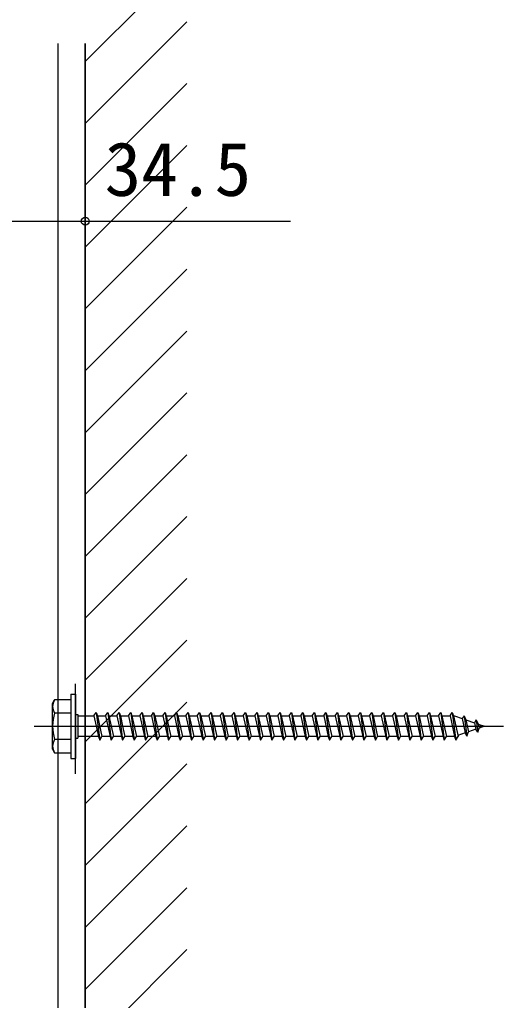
# Model space of a CAD drawing. Units: millimetres, scale not verified. Extents: x -700 to 700, y -1044 to 1037.
# Drawn here: x 385.2 to 490.5, y 367 to 580.6 of the extents above; entities that cross this region are included whole.
import ezdxf
from ezdxf.enums import TextEntityAlignment as Align

# ---------------------------------------------------------------- set-up
doc = ezdxf.new("R2010")
doc.units = ezdxf.units.MM
doc.header["$LTSCALE"] = 6
for name, color, linetype in [('0-4_YKK_12', 2, 'Continuous'), ('0-5_YKK_13', 4, 'Continuous'), ('0-6_YKK_D', 6, 'Continuous'), ('0-8_YSS_K', 3, 'Continuous')]:
    doc.layers.add(name, color=color, linetype=linetype)
doc.styles.add('ＭＳ ゴシック', font='')
doc.styles.get('ＭＳ ゴシック').set_extended_font_data('MS Gothic')

msp = doc.modelspace()

# ---------------------------------------------------------------- linework, layer by layer
at = {"layer": '0-4_YKK_12'}
for p, q in [((393.51, 575.396), (393.51, 279.225)), ((399.51, 279.225), (399.51, 575.396)), ((397.4, 416.385), (397.4, 435.956)), ((388.4, 426.729), (490.509, 426.729))]:
    msp.add_line(p, q, dxfattribs=at)
at = {"layer": '0-5_YKK_13'}
for p, q in [((396.4, 433.729), (396.4, 419.729)), ((396.4, 433.729), (397.4, 433.729)), ((397.4, 433.729), (397.4, 419.729)), ((392.4, 431.729), (392.833, 432.479)), ((392.4, 421.729), (392.4, 431.729)), ((396.4, 432.479), (392.831, 432.479)), ((396.4, 432.479), (396.4, 420.979)), ((396.4, 429.616), (392.847, 429.616)), ((397.4, 429.329), (397.9, 429.329)), ((397.4, 429.329), (397.9, 429.329)), ((397.9, 429.329), (397.9, 424.129)), ((397.9, 429.329), (397.9, 424.129)), ((401.9, 429.729), (402.65, 423.729)), ((403.9, 428.979), (404.4, 429.729)), ((404.4, 429.729), (405.15, 423.729)), ((404.4, 429.729), (404.65, 428.979)), ((406.9, 429.729), (407.65, 423.729)), ((409.4, 429.729), (410.15, 423.729)), ((411.9, 429.729), (412.65, 423.729)), ((414.4, 429.729), (415.15, 423.729)), ((416.9, 429.729), (417.65, 423.729)), ((419.4, 429.729), (420.15, 423.729)), ((421.9, 429.729), (422.65, 423.729)), ((424.4, 429.729), (425.15, 423.729)), ((426.9, 429.729), (427.65, 423.729)), ((429.4, 429.729), (430.15, 423.729)), ((431.9, 429.729), (432.65, 423.729)), ((434.4, 429.729), (435.15, 423.729)), ((436.9, 429.729), (437.65, 423.729)), ((439.4, 429.729), (440.15, 423.729)), ((441.9, 429.729), (442.65, 423.729)), ((444.4, 429.729), (445.15, 423.729)), ((446.9, 429.729), (447.65, 423.729)), ((449.4, 429.729), (450.15, 423.729)), ((451.9, 429.729), (452.65, 423.729)), ((454.4, 429.729), (455.15, 423.729)), ((456.9, 429.729), (457.65, 423.729)), ((459.4, 429.729), (460.15, 423.729)), ((461.9, 429.729), (462.65, 423.729)), ((464.4, 429.729), (465.15, 423.729)), ((466.9, 429.729), (467.65, 423.729)), ((469.4, 429.729), (470.15, 423.729)), ((471.9, 429.729), (472.65, 423.729)), ((474.4, 429.729), (475.15, 423.729)), ((476.9, 429.729), (477.65, 423.729)), ((479.4, 429.729), (480.15, 423.729)), ((397.9, 428.979), (401.4, 428.979)), ((402.15, 428.979), (403.15, 424.479)), ((402.15, 428.979), (403.9, 428.979)), ((403.9, 428.979), (404.9, 424.479)), ((404.65, 428.979), (405.65, 424.479)), ((404.65, 428.979), (406.4, 428.979)), ((407.15, 428.979), (407.65, 428.979)), ((407.15, 428.979), (407.65, 426.729)), ((407.65, 428.979), (408.9, 428.979)), ((409.65, 428.979), (411.4, 428.979)), ((409.65, 428.979), (410.65, 424.479)), ((412.15, 428.979), (413.9, 428.979)), ((412.15, 428.979), (413.15, 424.479)), ((414.65, 428.979), (416.4, 428.979)), ((414.65, 428.979), (415.65, 424.479)), ((417.15, 428.979), (418.9, 428.979)), ((417.15, 428.979), (418.15, 424.479)), ((419.65, 428.979), (421.4, 428.979)), ((419.65, 428.979), (420.65, 424.479)), ((421.4, 428.979), (422.4, 424.479)), ((422.15, 428.979), (422.65, 428.979)), ((422.15, 428.979), (422.65, 426.729)), ((422.65, 428.979), (423.9, 428.979)), ((424.65, 428.979), (426.4, 428.979)), ((424.65, 428.979), (425.65, 424.479)), ((427.15, 428.979), (428.9, 428.979)), ((427.15, 428.979), (428.15, 424.479)), ((429.65, 428.979), (431.4, 428.979)), ((429.65, 428.979), (430.65, 424.479)), ((432.15, 428.979), (433.9, 428.979)), ((432.15, 428.979), (433.15, 424.479)), ((434.65, 428.979), (436.4, 428.979)), ((434.65, 428.979), (435.65, 424.479)), ((437.15, 428.979), (438.9, 428.979)), ((437.15, 428.979), (438.15, 424.479)), ((439.65, 428.979), (441.4, 428.979)), ((439.65, 428.979), (440.65, 424.479)), ((442.15, 428.979), (442.65, 428.979)), ((442.15, 428.979), (442.65, 426.729)), ((442.65, 428.979), (443.9, 428.979)), ((444.65, 428.979), (446.4, 428.979)), ((444.65, 428.979), (445.65, 424.479)), ((447.15, 428.979), (448.9, 428.979)), ((447.15, 428.979), (448.15, 424.479)), ((449.65, 428.979), (451.4, 428.979)), ((449.65, 428.979), (450.65, 424.479)), ((452.15, 428.979), (453.9, 428.979)), ((452.15, 428.979), (453.15, 424.479)), ((454.65, 428.979), (456.4, 428.979)), ((454.65, 428.979), (455.65, 424.479)), ((456.4, 428.979), (457.4, 424.479)), ((457.15, 428.979), (457.65, 428.979)), ((457.15, 428.979), (457.65, 426.729)), ((457.65, 428.979), (458.9, 428.979)), ((459.65, 428.979), (461.4, 428.979)), ((459.65, 428.979), (460.65, 424.479)), ((462.15, 428.979), (463.9, 428.979)), ((462.15, 428.979), (463.15, 424.479)), ((464.65, 428.979), (466.4, 428.979)), ((464.65, 428.979), (465.65, 424.479)), ((467.15, 428.979), (468.9, 428.979)), ((467.15, 428.979), (468.15, 424.479)), ((469.65, 428.979), (471.4, 428.979)), ((469.65, 428.979), (470.65, 424.479)), ((472.15, 428.979), (473.9, 428.979)), ((472.15, 428.979), (473.15, 424.479)), ((474.65, 428.979), (476.4, 428.979)), ((474.65, 428.979), (475.65, 424.479)), ((477.15, 428.979), (477.65, 428.979)), ((477.15, 428.979), (477.65, 426.729)), ((477.65, 428.979), (478.9, 428.979)), ((479.65, 428.979), (480.65, 424.479)), ((481.986, 429.043), (481.527, 428.407)), ((481.527, 428.407), (482.22, 425.29)), ((481.986, 429.043), (482.339, 428.128)), ((481.986, 429.043), (482.54, 424.607)), ((482.339, 428.128), (484.234, 427.475)), ((482.339, 428.128), (482.917, 425.53)), ((484.598, 428.143), (484.234, 427.475)), ((484.234, 427.475), (484.542, 426.09)), ((484.598, 428.143), (485.046, 427.196)), ((484.598, 428.143), (484.937, 425.433)), ((485.046, 427.196), (486.4, 426.729)), ((485.046, 427.196), (485.239, 426.33)), ((407.65, 426.729), (408.15, 424.479)), ((422.65, 426.729), (423.15, 424.479)), ((442.65, 426.729), (443.15, 424.479)), ((457.65, 426.729), (458.15, 424.479)), ((477.65, 426.729), (478.15, 424.479)), ((482.22, 425.29), (480.594, 424.73)), ((482.54, 424.607), (482.22, 425.29)), ((482.54, 424.607), (482.917, 425.53)), ((484.542, 426.09), (482.917, 425.53)), ((484.937, 425.433), (484.542, 426.09)), ((484.937, 425.433), (485.239, 426.33)), ((486.4, 426.729), (485.239, 426.33)), ((396.4, 423.843), (392.847, 423.843)), ((397.4, 424.129), (397.9, 424.129)), ((397.4, 424.129), (397.9, 424.129)), ((402.4, 424.479), (397.9, 424.479)), ((404.9, 424.479), (403.15, 424.479)), ((404.9, 424.479), (405.15, 423.729)), ((405.15, 423.729), (405.65, 424.479)), ((407.4, 424.479), (405.65, 424.479)), ((407.65, 423.729), (408.15, 424.479)), ((409.9, 424.479), (408.15, 424.479)), ((412.4, 424.479), (410.65, 424.479)), ((414.9, 424.479), (413.15, 424.479)), ((417.4, 424.479), (415.65, 424.479)), ((419.9, 424.479), (418.15, 424.479)), ((422.4, 424.479), (420.65, 424.479)), ((424.9, 424.479), (423.15, 424.479)), ((427.4, 424.479), (425.65, 424.479)), ((429.9, 424.479), (428.15, 424.479)), ((432.4, 424.479), (430.65, 424.479)), ((434.9, 424.479), (433.15, 424.479)), ((437.4, 424.479), (435.65, 424.479)), ((439.9, 424.479), (438.15, 424.479)), ((442.4, 424.479), (440.65, 424.479)), ((442.4, 424.479), (442.65, 423.729)), ((442.65, 423.729), (443.15, 424.479)), ((444.9, 424.479), (443.15, 424.479)), ((447.4, 424.479), (445.65, 424.479)), ((449.9, 424.479), (448.15, 424.479)), ((452.4, 424.479), (450.65, 424.479)), ((454.9, 424.479), (453.15, 424.479)), ((457.4, 424.479), (455.65, 424.479)), ((459.9, 424.479), (458.15, 424.479)), ((462.4, 424.479), (460.65, 424.479)), ((464.9, 424.479), (463.15, 424.479)), ((467.4, 424.479), (465.65, 424.479)), ((469.9, 424.479), (468.15, 424.479)), ((472.4, 424.479), (470.65, 424.479)), ((474.9, 424.479), (473.15, 424.479)), ((477.4, 424.479), (475.65, 424.479)), ((477.4, 424.479), (477.65, 423.729)), ((477.65, 423.729), (478.15, 424.479)), ((479.866, 424.479), (478.15, 424.479)), ((479.898, 424.49), (479.866, 424.479)), ((392.4, 421.729), (392.833, 420.979)), ((392.831, 420.979), (396.4, 420.979)), ((396.4, 419.729), (397.4, 419.729))]:
    msp.add_line(p, q, dxfattribs=at)
for points in [[(401.4, 428.979), (401.9, 429.729), (402.15, 428.979)], [(406.4, 428.979), (406.9, 429.729), (407.15, 428.979)], [(408.9, 428.979), (409.4, 429.729), (409.65, 428.979)], [(411.4, 428.979), (411.9, 429.729), (412.15, 428.979)], [(413.9, 428.979), (414.4, 429.729), (414.65, 428.979)], [(416.4, 428.979), (416.9, 429.729), (417.15, 428.979)], [(418.9, 428.979), (419.4, 429.729), (419.65, 428.979)], [(421.4, 428.979), (421.9, 429.729), (422.15, 428.979)], [(423.9, 428.979), (424.4, 429.729), (424.65, 428.979)], [(426.4, 428.979), (426.9, 429.729), (427.15, 428.979)], [(428.9, 428.979), (429.4, 429.729), (429.65, 428.979)], [(431.4, 428.979), (431.9, 429.729), (432.15, 428.979)], [(433.9, 428.979), (434.4, 429.729), (434.65, 428.979)], [(436.4, 428.979), (436.9, 429.729), (437.15, 428.979)], [(438.9, 428.979), (439.4, 429.729), (439.65, 428.979)], [(441.4, 428.979), (441.9, 429.729), (442.15, 428.979)], [(443.9, 428.979), (444.4, 429.729), (444.65, 428.979)], [(446.4, 428.979), (446.9, 429.729), (447.15, 428.979)], [(448.9, 428.979), (449.4, 429.729), (449.65, 428.979)], [(451.4, 428.979), (451.9, 429.729), (452.15, 428.979)], [(453.9, 428.979), (454.4, 429.729), (454.65, 428.979)], [(456.4, 428.979), (456.9, 429.729), (457.15, 428.979)], [(458.9, 428.979), (459.4, 429.729), (459.65, 428.979)], [(461.4, 428.979), (461.9, 429.729), (462.15, 428.979)], [(463.9, 428.979), (464.4, 429.729), (464.65, 428.979)], [(466.4, 428.979), (466.9, 429.729), (467.15, 428.979)], [(468.9, 428.979), (469.4, 429.729), (469.65, 428.979)], [(471.4, 428.979), (471.9, 429.729), (472.15, 428.979)], [(473.9, 428.979), (474.4, 429.729), (474.65, 428.979)], [(476.4, 428.979), (476.9, 429.729), (477.15, 428.979)], [(478.9, 428.979), (479.4, 429.729), (479.65, 428.979)], [(401.4, 428.979), (402.4, 424.479), (402.65, 423.729), (403.15, 424.479)], [(406.4, 428.979), (407.4, 424.479), (407.65, 423.729)], [(408.9, 428.979), (409.9, 424.479), (410.15, 423.729), (410.65, 424.479)], [(411.4, 428.979), (412.4, 424.479), (412.65, 423.729), (413.15, 424.479)], [(413.9, 428.979), (414.9, 424.479), (415.15, 423.729), (415.65, 424.479)], [(416.4, 428.979), (417.4, 424.479), (417.65, 423.729), (418.15, 424.479)], [(418.9, 428.979), (419.9, 424.479), (420.15, 423.729), (420.65, 424.479)], [(423.9, 428.979), (424.9, 424.479), (425.15, 423.729), (425.65, 424.479)], [(426.4, 428.979), (427.4, 424.479), (427.65, 423.729), (428.15, 424.479)], [(428.9, 428.979), (429.9, 424.479), (430.15, 423.729), (430.65, 424.479)], [(431.4, 428.979), (432.4, 424.479), (432.65, 423.729), (433.15, 424.479)], [(433.9, 428.979), (434.9, 424.479), (435.15, 423.729), (435.65, 424.479)], [(436.4, 428.979), (437.4, 424.479), (437.65, 423.729), (438.15, 424.479)], [(438.9, 428.979), (439.9, 424.479), (440.15, 423.729), (440.65, 424.479)], [(441.4, 428.979), (442.4, 424.479), (442.65, 423.729)], [(443.9, 428.979), (444.9, 424.479), (445.15, 423.729), (445.65, 424.479)], [(446.4, 428.979), (447.4, 424.479), (447.65, 423.729), (448.15, 424.479)], [(448.9, 428.979), (449.9, 424.479), (450.15, 423.729), (450.65, 424.479)], [(451.4, 428.979), (452.4, 424.479), (452.65, 423.729), (453.15, 424.479)], [(453.9, 428.979), (454.9, 424.479), (455.15, 423.729), (455.65, 424.479)], [(458.9, 428.979), (459.9, 424.479), (460.15, 423.729), (460.65, 424.479)], [(461.4, 428.979), (462.4, 424.479), (462.65, 423.729), (463.15, 424.479)], [(463.9, 428.979), (464.9, 424.479), (465.15, 423.729), (465.65, 424.479)], [(466.4, 428.979), (467.4, 424.479), (467.65, 423.729), (468.15, 424.479)], [(468.9, 428.979), (469.9, 424.479), (470.15, 423.729), (470.65, 424.479)], [(471.4, 428.979), (472.4, 424.479), (472.65, 423.729), (473.15, 424.479)], [(473.9, 428.979), (474.9, 424.479), (475.15, 423.729), (475.65, 424.479)], [(476.4, 428.979), (477.4, 424.479), (477.65, 423.729)], [(478.9, 428.979), (479.9, 424.479), (480.15, 423.729), (480.65, 424.479)], [(479.65, 428.979), (479.866, 428.979), (481.527, 428.407)], [(422.4, 424.479), (422.65, 423.729), (423.15, 424.479)], [(457.4, 424.479), (457.65, 423.729), (458.15, 424.479)]]:
    msp.add_lwpolyline(points, dxfattribs=at)
for centre, radius, start, end in [((394.956, 431.06), 2.556, 146.25178, 214.38425), ((401.953, 426.729), 9.553, 162.41205, 197.58795), ((394.956, 422.399), 2.556, 145.61575, 213.74822)]:
    msp.add_arc(centre, radius, start, end, dxfattribs=at)
at = {"layer": '0-6_YKK_D'}
msp.add_lwpolyline([(365.01, 536.725), (399.51, 536.725), (444.183, 536.725)], dxfattribs=at)
msp.add_circle((399.51, 536.725), 0.85, dxfattribs=at)
at = {"layer": '0-8_YSS_K'}
for p, q in [((399.51, 571.498), (421.649, 593.637)), ((399.51, 558.027), (421.649, 580.166)), ((399.51, 575.396), (399.51, -223.275)), ((399.51, 544.557), (421.649, 566.696)), ((399.51, 531.086), (421.649, 553.226)), ((399.51, 517.616), (421.649, 539.755)), ((399.51, 504.146), (421.649, 526.285)), ((399.51, 490.675), (421.649, 512.814)), ((399.51, 477.205), (421.649, 499.344)), ((399.51, 463.734), (421.649, 485.874)), ((399.51, 450.264), (421.649, 472.403)), ((399.51, 436.794), (421.649, 458.933)), ((399.51, 423.323), (421.649, 445.463)), ((399.51, 409.853), (421.649, 431.992)), ((399.51, 396.383), (421.649, 418.522)), ((399.51, 382.912), (421.649, 405.051)), ((399.51, 369.442), (421.649, 391.581)), ((399.51, 355.971), (421.649, 378.111))]:
    msp.add_line(p, q, dxfattribs=at)

# ---------------------------------------------------------------- texts
at = {"layer": '0-6_YKK_D', "style": 'ＭＳ ゴシック'}
msp.add_text('34.5', height=11.73, dxfattribs=at).set_placement((403.728, 538.725), align=Align.BOTTOM_LEFT)

doc.saveas('drawing.dxf')
